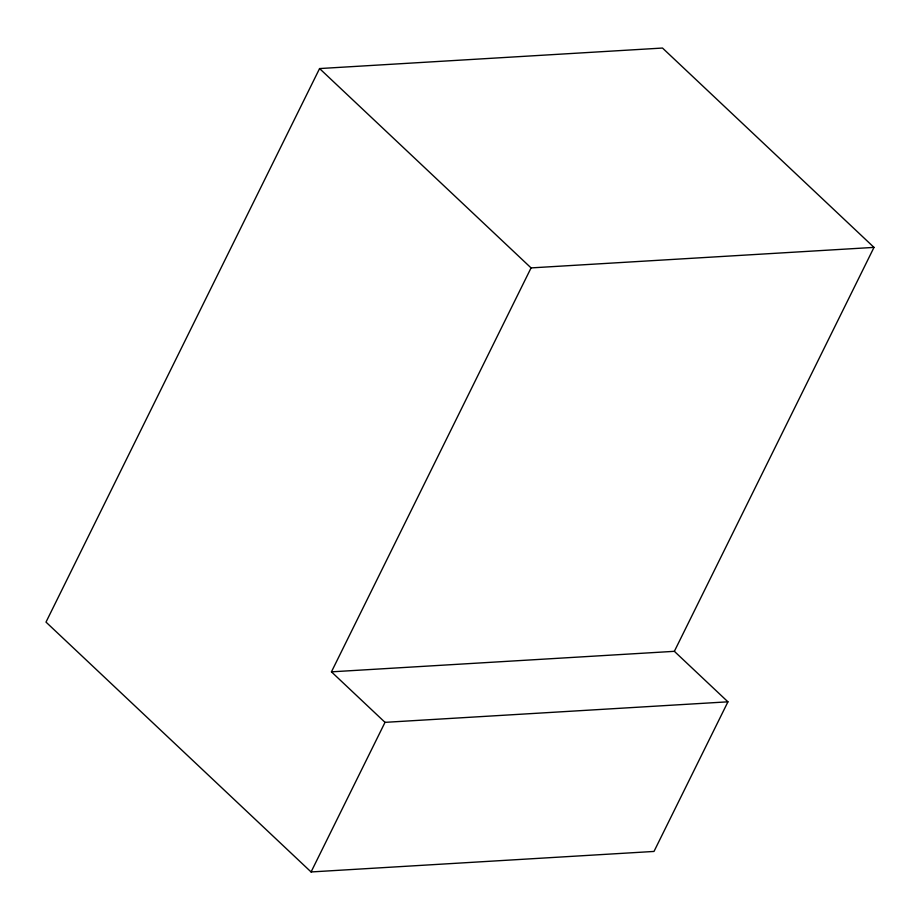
<?xml version="1.0" encoding="UTF-8"?>
<svg xmlns="http://www.w3.org/2000/svg" width="920" height="920" viewBox="0 0 920 920"><rect width="100%" height="100%" fill="white"/><g stroke="black" fill="none" stroke-linecap="round" stroke-linejoin="round"><path stroke-width="1.38" d="M874 247.388L662.504 48.047L319.573 68.563L46 622.104L311.075 871.953L654.005 851.437L727.938 701.822L674.36 651.325L331.441 671.841L531.07 267.904L874 247.388L674.36 651.325M311.075 871.953L385.02 722.349L727.938 701.822M319.573 68.563L531.07 267.904M331.441 671.841L385.02 722.349"/></g></svg>
